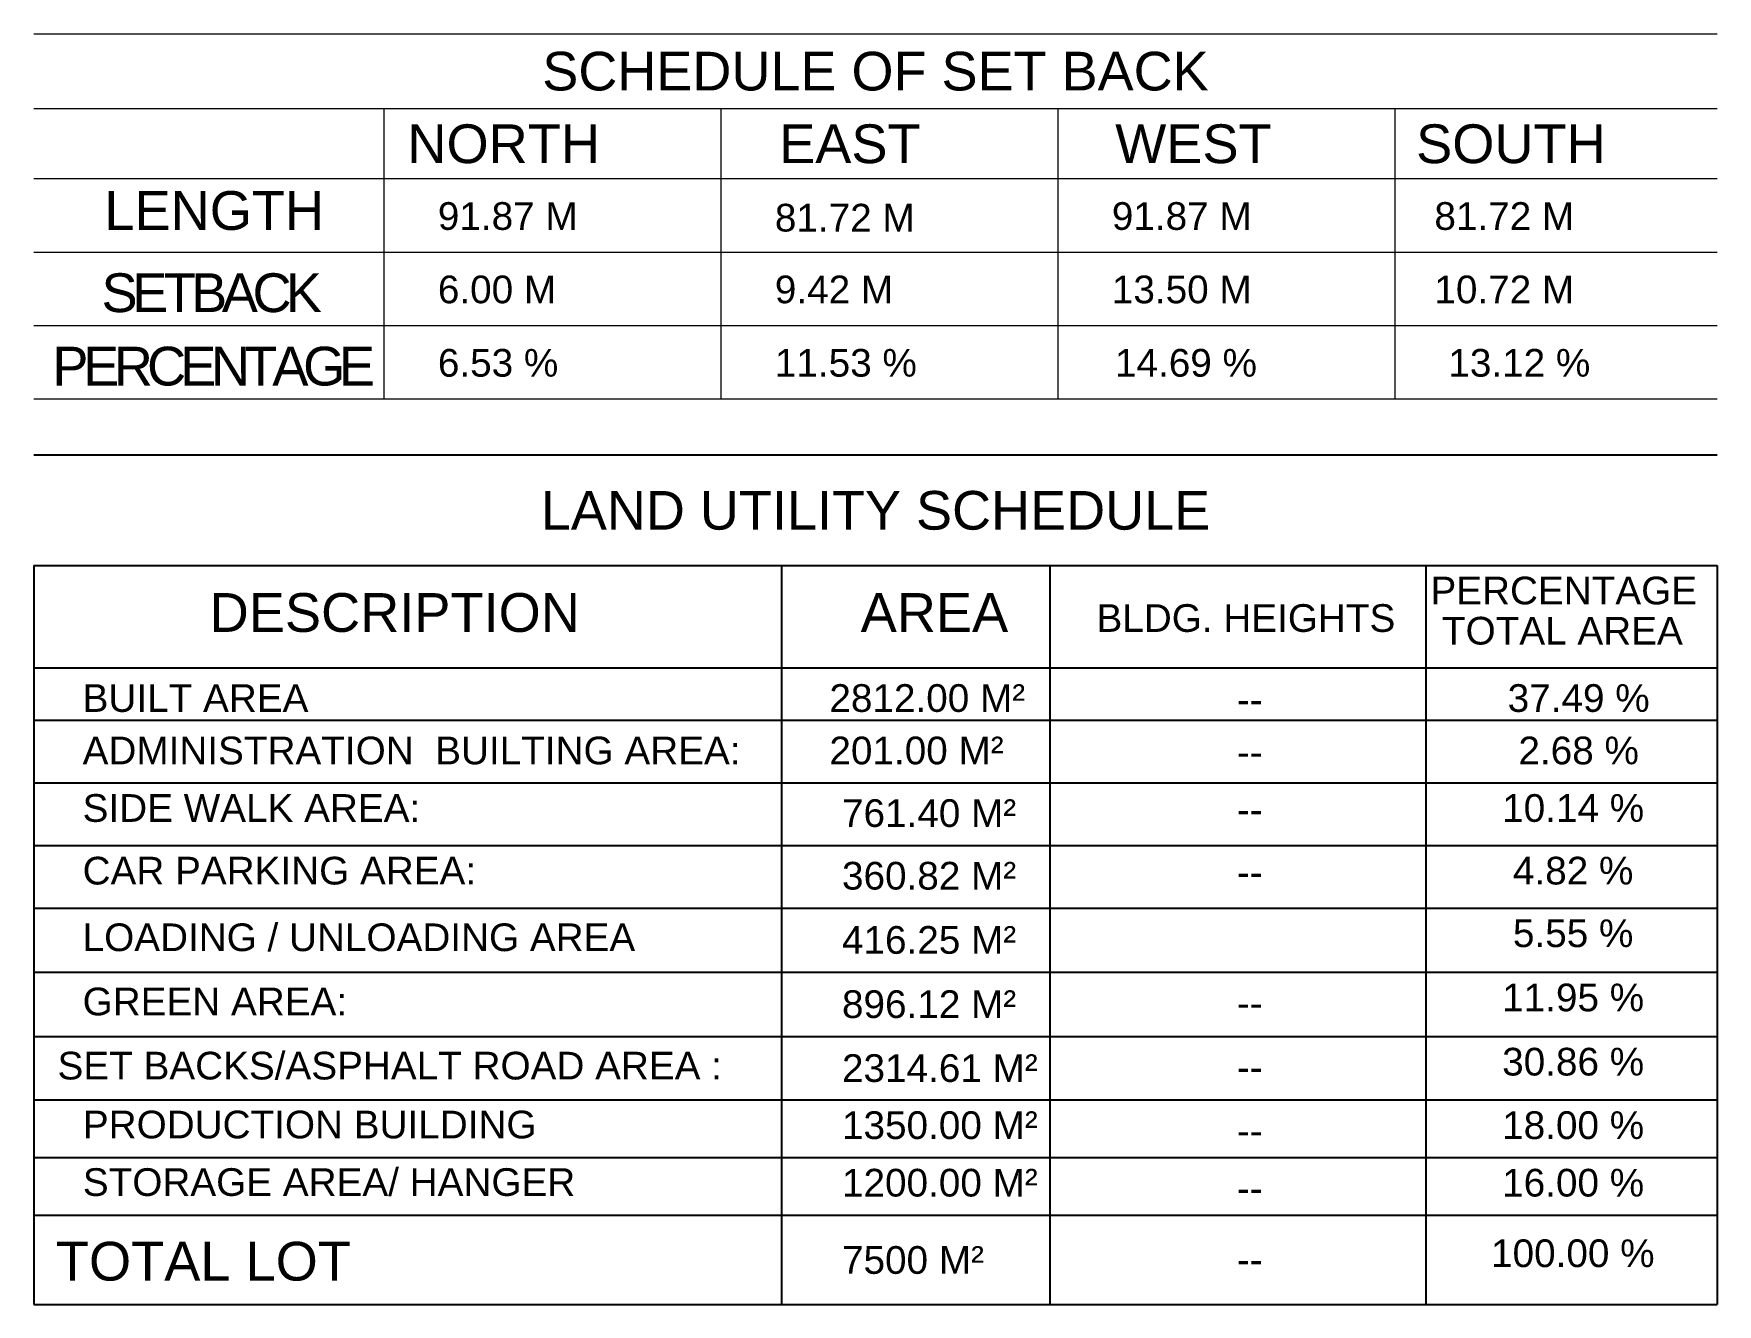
# Model space of a CAD drawing. Header units: millimetres. Extents: x -401 to 2889, y -234 to 146.
# Drawn here: x 187.04 to 194.81, y -35.15 to -29.29 of the extents above; entities that cross this region are included whole.
import ezdxf
from ezdxf.enums import TextEntityAlignment as Align

# ---------------------------------------------------------------- set-up
doc = ezdxf.new("R2010")
doc.units = ezdxf.units.MM
doc.header["$LTSCALE"] = 3
doc.header["$MEASUREMENT"] = 0
doc.layers.get('0').update_dxf_attribs({"color": 3, "lineweight": 9})
doc.layers.add('COMPUTATION', color=7, linetype='Continuous')
doc.layers.add('DIM', color=172, linetype='Continuous', lineweight=5)
doc.layers.add('RL Text', color=3, linetype='Continuous', lineweight=0)
doc.styles.add('ARIAL', font='arial.ttf')

msp = doc.modelspace()

# ---------------------------------------------------------------- linework, layer by layer
at = {"layer": 'COMPUTATION', "color": 3}
for p, q in [((194.8111, -31.2305), (187.0383, -31.2305)), ((187.0383, -31.7411), (194.8111, -31.7411))]:
    msp.add_line(p, q, dxfattribs=at)
at = {"layer": 'COMPUTATION', "color": 1}
for p, q in [((187.0383, -31.7411), (187.0383, -35.1521)), ((190.4905, -31.7411), (190.4905, -35.1521)), ((191.7292, -31.7411), (191.7292, -35.1521)), ((193.465, -31.7411), (193.465, -35.1521)), ((194.8111, -31.7411), (194.8111, -35.1521)), ((187.0383, -32.2129), (194.8111, -32.2129)), ((187.0383, -32.455), (194.8111, -32.455)), ((187.0383, -32.7442), (194.8111, -32.7442)), ((187.0383, -32.7442), (194.8111, -32.7442)), ((187.0383, -33.0333), (194.8111, -33.0333)), ((187.0383, -33.3225), (194.8111, -33.3225)), ((187.0383, -33.3225), (194.8111, -33.3225)), ((187.0383, -33.6189), (194.8111, -33.6189)), ((187.0383, -33.9154), (194.8111, -33.9154)), ((187.0383, -34.2086), (194.8111, -34.2086)), ((187.0383, -34.4742), (194.8111, -34.4742)), ((187.0383, -34.7399), (194.8111, -34.7399)), ((187.0383, -35.1521), (194.8111, -35.1521))]:
    msp.add_line(p, q, dxfattribs=at)
at = {"layer": 'DIM', "color": 7}
for p, q in [((187.0383, -29.2851), (194.8111, -29.2851)), ((187.0383, -29.6307), (194.8111, -29.6307)), ((188.6548, -29.6307), (188.6548, -30.971)), ((190.2106, -29.6307), (190.2106, -30.971)), ((191.7663, -29.6307), (191.7663, -30.971)), ((193.3221, -29.6307), (193.3221, -30.971)), ((187.0383, -29.9543), (194.8111, -29.9543)), ((187.0383, -30.2932), (194.8111, -30.2932)), ((187.0383, -30.6321), (194.8111, -30.6321)), ((187.0383, -30.971), (194.8111, -30.971))]:
    msp.add_line(p, q, dxfattribs=at)

# ---------------------------------------------------------------- texts
at = {"color": 3, "style": 'ARIAL'}
for s, height, p in [('91.87 M', 0.12789, (188.9043, -30.191)), ('81.72 M', 0.12789, (190.4601, -30.1986)), ('91.87 M', 0.12789, (192.0159, -30.191)), ('81.72 M', 0.12789, (193.5049, -30.191)), ('6.00 M', 0.12789, (188.9043, -30.5299)), ('9.42 M', 0.12789, (190.4601, -30.5299)), ('13.50 M', 0.12789, (192.0159, -30.5299)), ('10.72 M', 0.12789, (193.5049, -30.5299)), ('6.53 %%%', 0.12789, (188.9043, -30.8688)), ('11.53 %%%', 0.12789, (190.4601, -30.8688)), ('14.69 %%%', 0.12789, (192.0303, -30.8688)), ('13.12 %%%', 0.12789, (193.5693, -30.8688)), ('BUILT AREA', 0.12789, (187.2643, -32.4166)), ('ADMINISTRATION  BUILTING AREA:', 0.127894, (187.2643, -32.6587)), ('SIDE WALK AREA:', 0.127894, (187.2643, -32.9243)), ('CAR PARKING AREA:', 0.127894, (187.2643, -33.2135)), ('LOADING / UNLOADING AREA', 0.127894, (187.2643, -33.5212)), ('GREEN AREA:', 0.127894, (187.2643, -33.8177)), ('SET BACKS/ASPHALT ROAD AREA :', 0.127894, (187.1485, -34.1138)), ('PRODUCTION BUILDING ', 0.127894, (187.2654, -34.3858))]:
    msp.add_text(s, height=height, dxfattribs=at).set_placement(p)
for s, p in [('37.49 %%%', (194.171, -32.4166)), ('--', (192.6523, -32.4235)), ('2.68 %%%', (194.171, -32.6587)), ('--', (192.6523, -32.6657)), ('10.14 %%%', (194.1455, -32.9243)), ('--', (192.6523, -32.9313)), ('4.82 %%%', (194.1455, -33.2135)), ('--', (192.6523, -33.2204)), ('5.55 %%%', (194.1455, -33.5026)), ('11.95 %%%', (194.1455, -33.7991)), ('--', (192.6523, -33.8246)), ('30.86 %%%', (194.1455, -34.0956)), ('--', (192.6523, -34.1207)), ('18.00 %%%', (194.1455, -34.3888)), ('--', (192.6523, -34.4139)), ('16.00 %%%', (194.1455, -34.6544)), ('--', (192.6523, -34.6795)), ('100.00 %%%', (194.144, -34.9801)), ('--', (192.6523, -35.0092))]:
    msp.add_text(s, height=0.12789, dxfattribs=at).set_placement(p, align=Align.CENTER)
at = {"color": 3, "attachment_point": 1, "style": 'ARIAL'}
for s, insert, char_height, width in [('2812.00 M²', (190.7119, -32.2887), 0.12789, 0.959193), ('201.00 M²', (190.7119, -32.5308), 0.12789, 0.959193), ('761.40 M²', (190.77, -32.82), 0.12789, 1.083549), ('360.82 M²', (190.77, -33.1091), 0.12789, 1.036224), ('416.25 M²', (190.77, -33.4056), 0.12789, 1.119016), ('896.12 M²', (190.77, -33.7021), 0.12789, 1.115539), ('2314.61 M²', (190.77, -33.9973), 0.12789, 1.214197), ('1350.00 M²', (190.77, -34.2609), 0.12789, 1.144454), ('STORAGE AREA/ HANGER', (187.2654, -34.5236), 0.127894, 2.273482), ('1200.00 M²', (190.77, -34.5265), 0.12789, 1.067311), ('7500 M²', (190.77, -34.8833), 0.12789, 0.76608)]:
    msp.add_mtext(s, dxfattribs=dict(at, insert=insert, char_height=char_height, width=width))
at = {"layer": 'COMPUTATION', "color": 1, "style": 'ARIAL'}
for s, p in [('SCHEDULE OF SET BACK', (190.9247, -29.4579)), ('LAND UTILITY SCHEDULE', (190.9247, -31.4858))]:
    msp.add_text(s, height=0.178544, dxfattribs=at).set_placement(p, align=Align.MIDDLE)
at = {"layer": 'RL Text', "color": 3, "style": 'ARIAL'}
for s, height, p in [('NORTH', 0.17905, (188.7636, -29.8829)), ('EAST', 0.17905, (190.4798, -29.8829)), ('WEST', 0.17905, (192.0313, -29.8829)), ('SOUTH', 0.17905, (193.4206, -29.8829)), ('LENGTH', 0.17905, (187.3647, -30.191)), ('PERCENTAGE ', 0.127894, (193.4867, -31.9201)), ('DESCRIPTION', 0.179052, (187.8507, -32.0472)), ('AREA ', 0.17905, (190.8562, -32.0472)), ('BLDG. HEIGHTS', 0.127894, (191.9449, -32.0472)), ('TOTAL AREA', 0.12789, (193.5398, -32.1056)), ('TOTAL LOT', 0.17905, (187.141, -35.0425))]:
    msp.add_text(s, height=height, dxfattribs=at).set_placement(p)
at = {"layer": 'RL Text', "color": 3, "char_height": 0.179052, "width": 1.742341, "attachment_point": 1, "style": 'ARIAL'}
for s, insert in [('{\\T0.8;SETBACK}', (187.3515, -30.3916)), ('{\\T0.8;PERCENTAGE}', (187.1245, -30.7306))]:
    msp.add_mtext(s, dxfattribs=dict(at, insert=insert))

doc.saveas('drawing.dxf')
